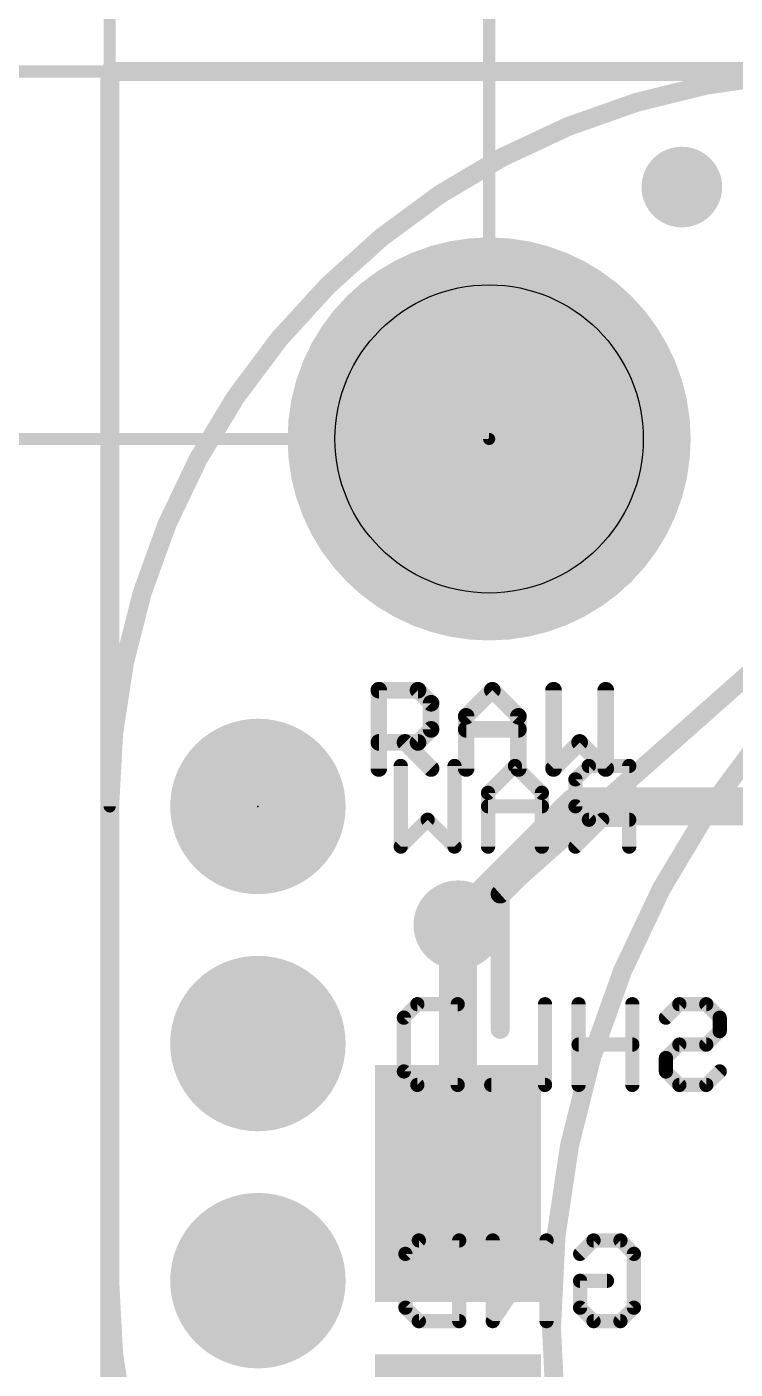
# Model space of a CAD drawing. Extents: x -53 to 61, y -36 to 25.
# Drawn here: x -27.05 to -19.46, y -3.49 to 10.89 of the extents above; entities that cross this region are included whole.
import ezdxf

# ---------------------------------------------------------------- set-up
doc = ezdxf.new("R2010")
doc.units = 0
for name, color, linetype in [('1', 12, 'CONTINUOUS'), ('16', 132, 'CONTINUOUS'), ('17', 110, 'CONTINUOUS'), ('18', 110, 'CONTINUOUS'), ('20', 53, 'CONTINUOUS'), ('21', 41, 'CONTINUOUS'), ('22', 40, 'CONTINUOUS'), ('23', 53, 'CONTINUOUS'), ('47', 253, 'CONTINUOUS'), ('51', 53, 'CONTINUOUS')]:
    doc.layers.add(name, color=color, linetype=linetype)

# ---------------------------------------------------------------- blocks, each defined once
blk = doc.blocks.new('RECT')
blk.add_solid([(-0.5, -0.5), (0.5, -0.5), (-0.5, 0.5), (0.5, 0.5)])
blk = doc.blocks.new('ROUNDP')
at = {"const_width": 0.5}
blk.add_lwpolyline([(0, -0.25, 1), (0, 0.25, 1), (0, -0.25)], format="xyb", dxfattribs=at)
blk = doc.blocks.new('ROUNDV')
at = {"const_width": 0.5}
blk.add_lwpolyline([(0, -0.25, 1), (0, 0.25, 1), (0, -0.25)], format="xyb", dxfattribs=at)

msp = doc.modelspace()

# ---------------------------------------------------------------- linework, layer by layer
at = {"layer": '1'}
for points, const_width in [([(26.162, 10.414), (-26.162, 10.414)], 0.2032), ([(-26.162, 10.414), (-26.162, -10.414)], 0.2032), ([(-22.43, -1.498), (-22.43, 1.27)], 0.4064)]:
    msp.add_lwpolyline(points, dxfattribs=dict(at, const_width=const_width))
for points, const_width in [([(-26.162, 10.4648, 1), (-26.162, 10.3632)], 0.1016), ([(-26.1112, 10.414, 1), (-26.2128, 10.414)], 0.1016), ([(-22.3284, 1.27, 1), (-22.5316, 1.27)], 0.2032), ([(-22.5316, -1.498, 1), (-22.3284, -1.498)], 0.2032)]:
    msp.add_lwpolyline(points, format="xyb", dxfattribs=dict(at, const_width=const_width))
at = {"layer": '16'}
for points, const_width in [([(26.162, 10.414), (-26.162, 10.414)], 0.2032), ([(-26.162, 10.414), (-26.162, -10.414)], 0.2032), ([(-22.43, 1.27), (-21.16, 2.54)], 0.4064), ([(-21.16, 2.54), (24.5745, 2.54)], 0.4064)]:
    msp.add_lwpolyline(points, dxfattribs=dict(at, const_width=const_width))
for points, const_width in [([(-26.162, 10.4648, 1), (-26.162, 10.3632)], 0.1016), ([(-26.1112, 10.414, 1), (-26.2128, 10.414)], 0.1016), ([(-21.16, 2.6416, 1), (-21.16, 2.4384)], 0.2032), ([(-21.0882, 2.4682, 1), (-21.2318, 2.6118)], 0.2032), ([(-22.5018, 1.3418, 1), (-22.3582, 1.1982)], 0.2032)]:
    msp.add_lwpolyline(points, format="xyb", dxfattribs=dict(at, const_width=const_width))
at = {"layer": '20'}
for points, const_width in [([(-18.2245, 10.414, 0.4142), (-26.162, 2.54)], 0.2032), ([(-26.1112, 2.54, 1), (-26.2128, 2.54)], 0.1016), ([(-26.2128, 2.5402, 1), (-26.1112, 2.5398)], 0.1016), ([(-26.162, -2.54, 0.4142), (-18.2245, -10.414)], 0.2032), ([(-26.1112, -2.5398, 1), (-26.2128, -2.5402)], 0.1016), ([(-26.2128, -2.54, 1), (-26.1112, -2.54)], 0.1016)]:
    msp.add_lwpolyline(points, format="xyb", dxfattribs=dict(at, const_width=const_width))
at = {"layer": '20', "const_width": 0.2032}
msp.add_lwpolyline([(-26.162, -2.54), (-26.162, 2.54)], dxfattribs=at)
at = {"layer": '20'}
msp.add_circle((-22.098, 6.477), 1.651, dxfattribs=at)
at = {"layer": '21'}
for points, const_width in [([(-18.93, 4.302), (-21.98, 1.602)], 0.2032), ([(-23.2791, 2.9464), (-23.2791, 3.7853)], 0.1778), ([(-23.2791, 3.7853), (-22.8596, 3.7853)], 0.1778), ([(-22.8596, 3.7853), (-22.7198, 3.6455)], 0.1778), ([(-22.3436, 3.5057), (-22.0639, 3.7853)], 0.1778), ([(-22.0639, 3.7853), (-21.7843, 3.5057)], 0.1778), ([(-21.4081, 3.7853), (-21.4081, 2.9464)], 0.1778), ([(-20.8488, 2.9464), (-20.8488, 3.7853)], 0.1778), ([(-22.7198, 3.6455), (-22.7198, 3.3659)], 0.1778), ([(-22.7198, 3.3659), (-22.8596, 3.226)], 0.1778), ([(-22.3436, 2.9464), (-22.3436, 3.5057)], 0.1778), ([(-22.3436, 3.3659), (-21.7843, 3.3659)], 0.1778), ([(-21.7843, 3.5057), (-21.7843, 2.9464)], 0.1778), ([(-22.8596, 3.226), (-23.2791, 3.226)], 0.1778), ([(-22.9995, 3.226), (-22.7198, 2.9464)], 0.1778), ([(-21.4081, 2.9464), (-21.1284, 3.226)], 0.1778), ([(-21.1284, 3.226), (-20.8488, 2.9464)], 0.1778), ([(-21.98, 0.152), (-21.98, 1.602)], 0.2032)]:
    msp.add_lwpolyline(points, dxfattribs=dict(at, const_width=const_width))
for points, const_width in [([(-23.2346, 3.7853, 1), (-23.3236, 3.7853)], 0.0889), ([(-23.2791, 3.8298, 1), (-23.2791, 3.7409)], 0.0889), ([(-22.8282, 3.8167, 1), (-22.8911, 3.7539)], 0.0889), ([(-22.8596, 3.7409, 1), (-22.8596, 3.8298)], 0.0889), ([(-22.0325, 3.8167, 1), (-22.0954, 3.7539)], 0.0889), ([(-22.0325, 3.7539, 1), (-22.0954, 3.8167)], 0.0889), ([(-21.3636, 3.7853, 1), (-21.4525, 3.7853)], 0.0889), ([(-20.8043, 3.7853, 1), (-20.8932, 3.7853)], 0.0889), ([(-22.6754, 3.6455, 1), (-22.7643, 3.6455)], 0.0889), ([(-22.7513, 3.6141, 1), (-22.6884, 3.6769)], 0.0889), ([(-22.6884, 3.3344, 1), (-22.7513, 3.3973)], 0.0889), ([(-22.2991, 3.5057, 1), (-22.388, 3.5057)], 0.0889), ([(-22.375, 3.5371, 1), (-22.3122, 3.4742)], 0.0889), ([(-22.3436, 3.4103, 1), (-22.3436, 3.3214)], 0.0889), ([(-21.7399, 3.5057, 1), (-21.8288, 3.5057)], 0.0889), ([(-21.8157, 3.4742, 1), (-21.7529, 3.5371)], 0.0889), ([(-21.7843, 3.3214, 1), (-21.7843, 3.4103)], 0.0889), ([(-23.2791, 3.2705, 1), (-23.2791, 3.1816)], 0.0889), ([(-22.968, 3.2575, 1), (-23.0309, 3.1946)], 0.0889), ([(-22.8596, 3.1816, 1), (-22.8596, 3.2705)], 0.0889), ([(-22.7643, 3.3659, 1), (-22.6754, 3.3659)], 0.0889), ([(-21.097, 3.2575, 1), (-21.1599, 3.1946)], 0.0889), ([(-21.097, 3.1946, 1), (-21.1599, 3.2575)], 0.0889), ([(-22.8911, 3.2575, 1), (-22.8282, 3.1946)], 0.0889), ([(-22.7513, 2.915, 1), (-22.6884, 2.9778)], 0.0889), ([(-21.4395, 2.9778, 1), (-21.3766, 2.915)], 0.0889), ([(-20.8802, 2.915, 1), (-20.8174, 2.9778)], 0.0889), ([(-23.3236, 2.9464, 1), (-23.2346, 2.9464)], 0.0889), ([(-22.388, 2.9464, 1), (-22.2991, 2.9464)], 0.0889), ([(-21.8288, 2.9464, 1), (-21.7399, 2.9464)], 0.0889), ([(-21.4525, 2.9464, 1), (-21.3636, 2.9464)], 0.0889), ([(-20.8932, 2.9464, 1), (-20.8043, 2.9464)], 0.0889), ([(-21.9292, 1.602, 1), (-22.0308, 1.602)], 0.1016), ([(-22.0137, 1.64, 1), (-21.9463, 1.564)], 0.1016), ([(-22.0308, 0.152, 1), (-21.9292, 0.152)], 0.1016)]:
    msp.add_lwpolyline(points, format="xyb", dxfattribs=dict(at, const_width=const_width))
at = {"layer": '22', "const_width": 0.1524}
for points in [[(-23.0447, 2.1096), (-23.0447, 2.9739)], [(-22.4685, 2.9739), (-22.4685, 2.1096)], [(-21.8211, 2.9739), (-22.1092, 2.6858)], [(-21.533, 2.6858), (-21.8211, 2.9739)], [(-21.0297, 2.9739), (-21.1737, 2.8298)], [(-20.5975, 2.9739), (-21.0297, 2.9739)], [(-20.5975, 2.1096), (-20.5975, 2.9739)], [(-21.1737, 2.8298), (-21.1737, 2.5417)], [(-22.1092, 2.6858), (-22.1092, 2.1096)], [(-21.533, 2.1096), (-21.533, 2.6858)], [(-21.533, 2.5417), (-22.1092, 2.5417)], [(-21.1737, 2.5417), (-21.0297, 2.3977)], [(-22.7566, 2.3977), (-23.0447, 2.1096)], [(-22.4685, 2.1096), (-22.7566, 2.3977)], [(-20.8856, 2.3977), (-21.1737, 2.1096)], [(-21.0297, 2.3977), (-20.5975, 2.3977)], [(-23.0109, 0.2773), (-22.8669, 0.4214)], [(-22.8669, 0.4214), (-22.4347, 0.4214)], [(-22.4347, 0.4214), (-22.4347, -0.443)], [(-21.4992, 0.4214), (-21.4992, -0.443)], [(-21.1399, 0.4214), (-21.1399, -0.443)], [(-20.5637, -0.443), (-20.5637, 0.4214)], [(-20.2044, 0.2773), (-20.0603, 0.4214)], [(-20.0603, 0.4214), (-19.7722, 0.4214)], [(-19.7722, 0.4214), (-19.6281, 0.2773)], [(-23.0109, -0.2989), (-23.0109, 0.2773)], [(-19.6281, 0.2773), (-19.6281, 0.1333)], [(-19.6281, 0.1333), (-19.7722, -0.0108)], [(-20.5637, -0.0108), (-21.1399, -0.0108)], [(-20.0603, -0.0108), (-20.2044, -0.1549)], [(-19.7722, -0.0108), (-20.0603, -0.0108)], [(-20.2044, -0.1549), (-20.2044, -0.2989)], [(-22.8669, -0.443), (-23.0109, -0.2989)], [(-20.2044, -0.2989), (-20.0603, -0.443)], [(-19.7722, -0.443), (-19.6281, -0.2989)], [(-22.4347, -0.443), (-22.8669, -0.443)], [(-21.4992, -0.443), (-22.0754, -0.443)], [(-20.0603, -0.443), (-19.7722, -0.443)], [(-22.9947, -2.2534), (-22.8507, -2.1094)], [(-22.8507, -2.1094), (-22.4185, -2.1094)], [(-22.4185, -2.1094), (-22.4185, -2.9737)], [(-21.483, -2.1094), (-22.0592, -2.9737)], [(-22.0592, -2.9737), (-22.0592, -2.1094)], [(-21.483, -2.9737), (-21.483, -2.1094)], [(-21.1237, -2.2534), (-20.9796, -2.1094)], [(-20.9796, -2.1094), (-20.6915, -2.1094)], [(-20.6915, -2.1094), (-20.5475, -2.2534)], [(-22.9947, -2.8296), (-22.9947, -2.2534)], [(-20.5475, -2.2534), (-20.5475, -2.8296)], [(-21.1237, -2.8296), (-21.1237, -2.5415)], [(-21.1237, -2.5415), (-20.8356, -2.5415)], [(-22.8507, -2.9737), (-22.9947, -2.8296)], [(-20.9796, -2.9737), (-21.1237, -2.8296)], [(-20.5475, -2.8296), (-20.6915, -2.9737)], [(-22.4185, -2.9737), (-22.8507, -2.9737)], [(-20.6915, -2.9737), (-20.9796, -2.9737)]]:
    msp.add_lwpolyline(points, dxfattribs=at)
at = {"layer": '22', "const_width": 0.0762}
for points in [[(-23.0066, 2.9739, 1), (-23.0828, 2.9739)], [(-22.4304, 2.9739, 1), (-22.5066, 2.9739)], [(-21.7942, 3.0008, 1), (-21.8481, 2.9469)], [(-21.7942, 2.9469, 1), (-21.8481, 3.0008)], [(-21.0297, 3.012, 1), (-21.0297, 2.9358)], [(-21.0027, 2.9469, 1), (-21.0566, 3.0008)], [(-20.5594, 2.9739, 1), (-20.6356, 2.9739)], [(-20.5975, 2.9358, 1), (-20.5975, 3.012)], [(-21.1356, 2.8298, 1), (-21.2118, 2.8298)], [(-21.2006, 2.8568, 1), (-21.1468, 2.8029)], [(-22.1362, 2.7127, 1), (-22.0823, 2.6588)], [(-22.0711, 2.6858, 1), (-22.1473, 2.6858)], [(-21.4949, 2.6858, 1), (-21.5711, 2.6858)], [(-21.5599, 2.6588, 1), (-21.5061, 2.7127)], [(-22.1092, 2.5798, 1), (-22.1092, 2.5036)], [(-21.533, 2.5036, 1), (-21.533, 2.5798)], [(-21.1468, 2.5687, 1), (-21.2006, 2.5148)], [(-22.7297, 2.4246, 1), (-22.7836, 2.3707)], [(-22.7297, 2.3707, 1), (-22.7836, 2.4246)], [(-21.2118, 2.5417, 1), (-21.1356, 2.5417)], [(-21.0297, 2.4358, 1), (-21.0297, 2.3596)], [(-21.0566, 2.3707, 1), (-21.0027, 2.4246)], [(-20.8587, 2.3707, 1), (-20.9125, 2.4246)], [(-20.5975, 2.3596, 1), (-20.5975, 2.4358)], [(-23.0717, 2.1365, 1), (-23.0178, 2.0826)], [(-22.4955, 2.0826, 1), (-22.4416, 2.1365)], [(-21.2006, 2.1365, 1), (-21.1468, 2.0826)], [(-23.0828, 2.1096, 1), (-23.0066, 2.1096)], [(-22.5066, 2.1096, 1), (-22.4304, 2.1096)], [(-22.1473, 2.1096, 1), (-22.0711, 2.1096)], [(-21.5711, 2.1096, 1), (-21.4949, 2.1096)], [(-20.6356, 2.1096, 1), (-20.5594, 2.1096)], [(-22.8669, 0.4595, 1), (-22.8669, 0.3833)], [(-22.8399, 0.3944, 1), (-22.8938, 0.4483)], [(-22.3966, 0.4214, 1), (-22.4728, 0.4214)], [(-22.4347, 0.3833, 1), (-22.4347, 0.4595)], [(-21.4611, 0.4214, 1), (-21.5373, 0.4214)], [(-21.1018, 0.4214, 1), (-21.178, 0.4214)], [(-20.5256, 0.4214, 1), (-20.6018, 0.4214)], [(-20.0603, 0.4595, 1), (-20.0603, 0.3833)], [(-20.0334, 0.3944, 1), (-20.0873, 0.4483)], [(-19.7453, 0.4483, 1), (-19.7991, 0.3944)], [(-19.7722, 0.3833, 1), (-19.7722, 0.4595)], [(-23.0379, 0.3043, 1), (-22.984, 0.2504)], [(-22.9728, 0.2773, 1), (-23.049, 0.2773)], [(-20.2313, 0.3043, 1), (-20.1774, 0.2504)], [(-19.59, 0.2773, 1), (-19.6662, 0.2773)], [(-19.6551, 0.2504, 1), (-19.6012, 0.3043)], [(-19.6662, 0.1333, 1), (-19.59, 0.1333)], [(-19.6012, 0.1063, 1), (-19.6551, 0.1602)], [(-21.1399, 0.0273, 1), (-21.1399, -0.0489)], [(-20.5637, -0.0489, 1), (-20.5637, 0.0273)], [(-20.0603, 0.0273, 1), (-20.0603, -0.0489)], [(-20.0334, -0.0377, 1), (-20.0873, 0.0161)], [(-19.7991, 0.0161, 1), (-19.7453, -0.0377)], [(-19.7722, -0.0489, 1), (-19.7722, 0.0273)], [(-20.1663, -0.1549, 1), (-20.2425, -0.1549)], [(-20.2313, -0.1279, 1), (-20.1774, -0.1818)], [(-22.984, -0.272, 1), (-23.0379, -0.3259)], [(-23.049, -0.2989, 1), (-22.9728, -0.2989)], [(-20.1774, -0.272, 1), (-20.2313, -0.3259)], [(-20.2425, -0.2989, 1), (-20.1663, -0.2989)], [(-19.6012, -0.3259, 1), (-19.6551, -0.272)], [(-22.8669, -0.4049, 1), (-22.8669, -0.4811)], [(-22.8938, -0.4699, 1), (-22.8399, -0.416)], [(-22.4728, -0.443, 1), (-22.3966, -0.443)], [(-22.4347, -0.4811, 1), (-22.4347, -0.4049)], [(-22.0754, -0.4049, 1), (-22.0754, -0.4811)], [(-21.5373, -0.443, 1), (-21.4611, -0.443)], [(-21.4992, -0.4811, 1), (-21.4992, -0.4049)], [(-21.178, -0.443, 1), (-21.1018, -0.443)], [(-20.6018, -0.443, 1), (-20.5256, -0.443)], [(-20.0603, -0.4049, 1), (-20.0603, -0.4811)], [(-20.0873, -0.4699, 1), (-20.0334, -0.416)], [(-19.7991, -0.416, 1), (-19.7453, -0.4699)], [(-19.7722, -0.4811, 1), (-19.7722, -0.4049)], [(-22.8507, -2.0713, 1), (-22.8507, -2.1475)], [(-22.8237, -2.1363, 1), (-22.8776, -2.0824)], [(-22.3804, -2.1094, 1), (-22.4566, -2.1094)], [(-22.4185, -2.1475, 1), (-22.4185, -2.0713)], [(-22.0211, -2.1094, 1), (-22.0973, -2.1094)], [(-21.4449, -2.1094, 1), (-21.5211, -2.1094)], [(-21.4513, -2.1305, 1), (-21.5147, -2.0882)], [(-20.9796, -2.0713, 1), (-20.9796, -2.1475)], [(-20.9527, -2.1363, 1), (-21.0066, -2.0824)], [(-20.6646, -2.0824, 1), (-20.7185, -2.1363)], [(-20.6915, -2.1475, 1), (-20.6915, -2.0713)], [(-22.9566, -2.2534, 1), (-23.0328, -2.2534)], [(-23.0217, -2.2265, 1), (-22.9678, -2.2803)], [(-21.1506, -2.2265, 1), (-21.0968, -2.2803)], [(-20.5094, -2.2534, 1), (-20.5856, -2.2534)], [(-20.5744, -2.2803, 1), (-20.5205, -2.2265)], [(-21.0856, -2.5415, 1), (-21.1618, -2.5415)], [(-21.1237, -2.5034, 1), (-21.1237, -2.5796)], [(-20.8356, -2.5796, 1), (-20.8356, -2.5034)], [(-22.9678, -2.8027, 1), (-23.0217, -2.8566)], [(-23.0328, -2.8296, 1), (-22.9566, -2.8296)], [(-21.0968, -2.8027, 1), (-21.1506, -2.8566)], [(-21.1618, -2.8296, 1), (-21.0856, -2.8296)], [(-20.5856, -2.8296, 1), (-20.5094, -2.8296)], [(-20.5205, -2.8566, 1), (-20.5744, -2.8027)], [(-22.8507, -2.9356, 1), (-22.8507, -3.0118)], [(-22.8776, -3.0006, 1), (-22.8237, -2.9467)], [(-22.4566, -2.9737, 1), (-22.3804, -2.9737)], [(-22.4185, -3.0118, 1), (-22.4185, -2.9356)], [(-22.0909, -2.9526, 1), (-22.0275, -2.9948)], [(-22.0973, -2.9737, 1), (-22.0211, -2.9737)], [(-21.5211, -2.9737, 1), (-21.4449, -2.9737)], [(-20.9796, -2.9356, 1), (-20.9796, -3.0118)], [(-21.0066, -3.0006, 1), (-20.9527, -2.9467)], [(-20.7185, -2.9467, 1), (-20.6646, -3.0006)], [(-20.6915, -3.0118, 1), (-20.6915, -2.9356)]]:
    msp.add_lwpolyline(points, format="xyb", dxfattribs=at)
at = {"layer": '23'}
for p in [(-22.098, 6.477), (-24.5745, 2.54)]:
    msp.add_point(p, dxfattribs=at)
at = {"layer": '47', "const_width": 0.13}
for points in [[(-26.162, 2.54), (-26.162, 20.492)], [(-22.098, 6.477), (-22.098, 15.8717)], [(-18.2245, 10.414), (-34.716, 10.414)], [(-22.098, 6.477), (-30.144, 6.477)]]:
    msp.add_lwpolyline(points, dxfattribs=at)
at = {"layer": '47', "const_width": 0.065}
for points in [[(-22.1305, 6.477, 1), (-22.0655, 6.477)], [(-22.098, 6.4445, 1), (-22.098, 6.5095)], [(-26.1945, 2.54, 1), (-26.1295, 2.54)]]:
    msp.add_lwpolyline(points, format="xyb", dxfattribs=at)
at = {"layer": '51'}
for points, const_width in [([(-11.43, -13.048, 1), (-11.43, 6.952, 1), (-11.43, -13.048)], 0.2032), ([(-22.8292, -0.498, 1), (-22.9308, -0.498)], 0.1016), ([(-22.88, -0.4472, 1), (-22.88, -0.5488)], 0.1016), ([(-21.9292, -0.498, 1), (-22.0308, -0.498)], 0.1016), ([(-21.98, -0.5488, 1), (-21.98, -0.4472)], 0.1016), ([(-22.88, -2.4472, 1), (-22.88, -2.5488)], 0.1016), ([(-21.98, -2.5488, 1), (-21.98, -2.4472)], 0.1016), ([(-22.9308, -2.498, 1), (-22.8292, -2.498)], 0.1016), ([(-22.0308, -2.498, 1), (-21.9292, -2.498)], 0.1016)]:
    msp.add_lwpolyline(points, format="xyb", dxfattribs=dict(at, const_width=const_width))
at = {"layer": '51', "const_width": 0.2032}
for points in [[(-22.88, -2.498), (-22.88, -0.498)], [(-22.88, -0.498), (-21.98, -0.498)], [(-21.98, -0.498), (-21.98, -2.498)], [(-21.98, -2.498), (-22.88, -2.498)]]:
    msp.add_lwpolyline(points, dxfattribs=at)

# ---------------------------------------------------------------- block references
at = {"layer": '1', "xscale": 2.54, "yscale": 1.778, "rotation": 90}
for p in [(-22.43, -1.498), (-22.43, -4.598)]:
    msp.add_blockref('RECT', p, dxfattribs=at)
at = {"layer": '17', "xscale": 1.8796, "yscale": 1.8796}
for p in [(-24.5745, 2.54), (-24.5745, 2.54), (-24.5745, 0), (-24.5745, 0), (-24.5745, -2.54), (-24.5745, -2.54)]:
    msp.add_blockref('ROUNDP', p, dxfattribs=at)
at = {"layer": '18'}
for p, xscale, yscale in [((-20.0343, 9.1758), 0.8636, 0.8636), ((-20.0343, 9.1758), 0.8636, 0.8636), ((-22.098, 6.477), 4.318, 4.318), ((-22.098, 6.477), 4.318, 4.318), ((-22.43, 1.27), 0.9556, 0.9556), ((-22.43, 1.27), 0.9556, 0.9556)]:
    msp.add_blockref('ROUNDV', p, dxfattribs=dict(at, xscale=xscale, yscale=yscale))
at = {"layer": '51', "xscale": 0.508, "yscale": 0.508, "rotation": 270}
for p in [(-24.5745, 2.54), (-24.5745, 0), (-24.5745, -2.54)]:
    msp.add_blockref('RECT', p, dxfattribs=at)

doc.saveas('drawing.dxf')
